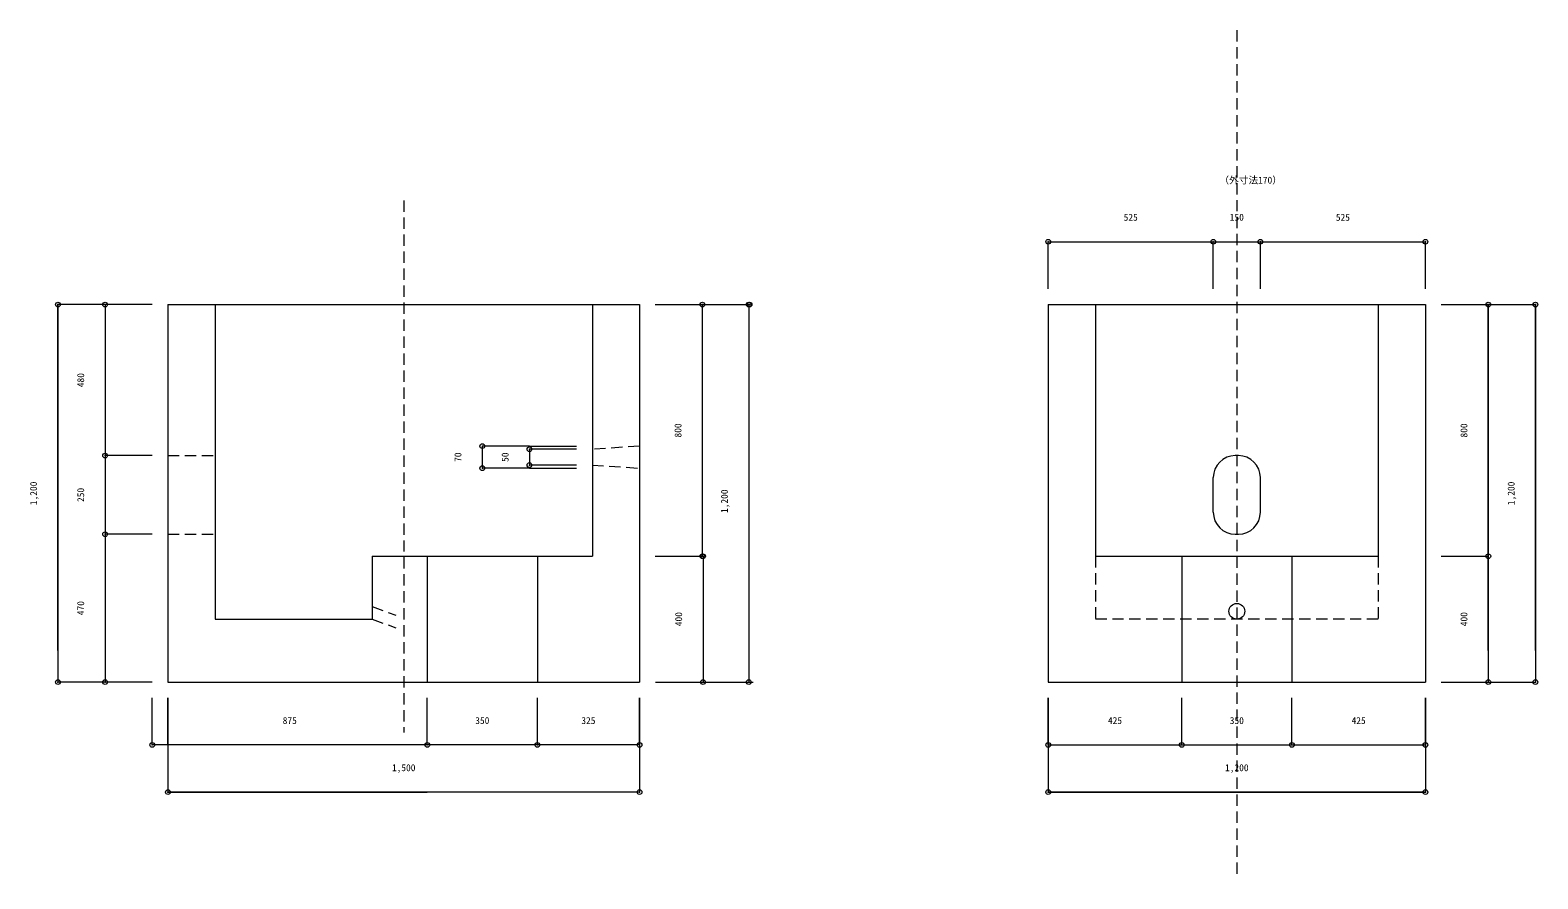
# Model space of a CAD drawing. Units: millimetres, scale not verified. Extents: x -5968 to 20773, y -4228 to 4228.
# Drawn here: x 15978 to 20773, y -2421 to 277 of the extents above; entities that cross this region are included whole.
import ezdxf
from ezdxf.enums import TextEntityAlignment as Align

# ---------------------------------------------------------------- set-up
doc = ezdxf.new("R2010")
doc.units = ezdxf.units.MM
doc.header["$LTSCALE"] = 30
doc.header["$PDMODE"] = 32
doc.header["$PDSIZE"] = 15
doc.linetypes.add('DASHED1', pattern=[1.8, 1.2, -0.6])
doc.layers.add('0-1_上床版ブロック', color=4, linetype='Continuous', lineweight=9)
doc.styles.add('ＭＳ ゴシック', font='')
doc.styles.get('ＭＳ ゴシック').set_extended_font_data('MS Gothic')

msp = doc.modelspace()

# ---------------------------------------------------------------- linework, layer by layer
at = {"layer": '0-1_上床版ブロック', "linetype": 'DASHED1'}
for p, q in [((19815.95, 277.17), (19815.95, -2421.12)), ((17165.95, -264.88), (17165.95, -1955.5)), ((17915.95, -1045.44), (17765.95, -1055.44)), ((16415.95, -1075.44), (16565.95, -1075.44)), ((17765.95, -1105.44), (17915.95, -1115.44)), ((16415.95, -1325.44), (16565.95, -1325.44)), ((19365.95, -1395.44), (19365.95, -1595.44)), ((17065.95, -1555.44), (17140.95, -1582.74)), ((17065.95, -1595.44), (17140.95, -1622.74))]:
    msp.add_line(p, q, dxfattribs=at)
at = {"layer": '0-1_上床版ブロック'}
for p, q in [((19215.95, -395.44), (19365.95, -395.44)), ((19215.95, -545.44), (19215.95, -395.44)), ((19215.95, -395.44), (19740.95, -395.44)), ((20415.95, -545.44), (20415.95, -395.44)), ((16065.95, -595.44), (16065.95, -1695.44)), ((16065.95, -1695.44), (16065.95, -595.44)), ((16215.95, -595.44), (16065.95, -595.44)), ((16065.95, -595.44), (16065.95, -1795.44)), ((16215.95, -595.44), (16215.95, -1695.44)), ((16215.95, -595.44), (16215.95, -1075.44)), ((16365.95, -595.44), (16215.95, -595.44)), ((18263.58, -595.44), (18263.58, -1795.44)), ((20465.95, -595.44), (20615.95, -595.44)), ((20615.95, -595.44), (20615.95, -1695.44)), ((20615.95, -595.44), (20765.95, -595.44)), ((20765.95, -595.44), (20765.95, -1695.44)), ((20765.95, -1695.44), (20765.95, -595.44)), ((20765.95, -595.44), (20765.95, -1795.44)), ((17415.95, -1115.44), (17415.95, -1045.44)), ((17565.95, -1045.44), (17415.95, -1045.44)), ((17565.95, -1045.44), (17715.95, -1045.44)), ((17565.95, -1055.44), (17565.95, -1105.44)), ((17715.95, -1055.44), (17565.95, -1055.44)), ((17565.95, -1115.44), (17415.95, -1115.44)), ((17715.95, -1105.44), (17565.95, -1105.44)), ((17565.95, -1115.44), (17715.95, -1115.44)), ((16215.95, -1325.44), (16215.95, -1795.44)), ((18118.1, -1395.44), (18118.1, -1795.44)), ((20615.95, -1695.44), (20615.95, -1395.44)), ((20615.95, -1395.44), (20615.95, -1795.44)), ((16215.95, -1795.44), (16065.95, -1795.44)), ((16365.95, -1795.44), (16215.95, -1795.44)), ((20465.95, -1795.44), (20615.95, -1795.44)), ((20615.95, -1795.44), (20765.95, -1795.44)), ((16365.95, -1995.44), (16365.95, -1845.44)), ((16415.95, -1845.44), (16415.95, -1995.44)), ((16415.95, -1845.44), (16415.95, -2145.44)), ((16415.95, -1995.44), (16415.95, -1845.44)), ((16415.95, -1995.44), (16415.95, -1845.44)), ((17240.95, -1995.44), (17240.95, -1845.44)), ((17590.95, -1995.44), (17590.95, -1845.44)), ((17915.95, -1845.44), (17915.95, -1995.44)), ((17915.95, -1845.44), (17915.95, -2145.44)), ((17915.95, -1995.44), (17915.95, -1845.44)), ((17915.95, -1995.44), (17915.95, -1845.44)), ((17915.95, -1995.44), (17915.95, -1845.44)), ((19215.95, -1845.44), (19215.95, -1995.44)), ((19215.95, -1995.44), (19215.95, -1845.44)), ((19215.95, -1995.44), (19215.95, -1845.44)), ((19215.95, -1995.44), (19215.95, -1845.44)), ((19640.95, -1995.44), (19640.95, -1845.44)), ((19990.95, -1995.44), (19990.95, -1845.44)), ((20415.95, -1845.44), (20415.95, -1995.44)), ((20415.95, -1995.44), (20415.95, -1845.44)), ((20415.95, -1995.44), (20415.95, -1845.44)), ((20415.95, -1995.44), (20415.95, -1845.44)), ((17240.95, -1995.44), (16365.95, -1995.44)), ((17590.95, -1995.44), (17240.95, -1995.44)), ((17915.95, -1995.44), (17590.95, -1995.44)), ((19215.95, -1995.44), (19215.95, -2145.44)), ((19215.95, -1995.44), (19640.95, -1995.44)), ((19640.95, -1995.44), (19990.95, -1995.44)), ((19990.95, -1995.44), (20415.95, -1995.44)), ((20415.95, -1995.44), (20415.95, -2145.44)), ((16415.95, -2145.44), (17240.95, -2145.44)), ((17915.95, -2145.44), (16415.95, -2145.44)), ((19215.95, -2145.44), (20415.95, -2145.44)), ((20415.95, -2145.44), (19215.95, -2145.44))]:
    msp.add_line(p, q, dxfattribs=at)
at = {"layer": '0-1_上床版ブロック', "color": 3}
for p, q in [((16415.95, -595.44), (17915.95, -595.44)), ((16415.95, -595.44), (16415.95, -1795.44)), ((17765.95, -595.44), (17765.95, -1395.44)), ((17915.95, -595.44), (17915.95, -1795.44)), ((19215.95, -595.44), (20415.95, -595.44)), ((20265.95, -595.44), (20265.95, -1395.44)), ((20415.95, -595.44), (20415.95, -1795.44)), ((19820.95, -1075.44), (19810.95, -1075.44)), ((19740.95, -1255.44), (19740.95, -1145.44)), ((19890.95, -1255.44), (19890.95, -1145.44)), ((19810.95, -1325.44), (19820.95, -1325.44)), ((17065.95, -1395.44), (17065.95, -1595.44)), ((17065.95, -1395.44), (17240.95, -1395.44)), ((17240.95, -1395.44), (17590.95, -1395.44)), ((17240.95, -1395.44), (17240.95, -1795.44)), ((17590.95, -1395.44), (17765.95, -1395.44)), ((17590.95, -1395.44), (17590.95, -1795.44)), ((19365.95, -1395.44), (20265.95, -1395.44)), ((19640.95, -1395.44), (19640.95, -1795.44)), ((19990.95, -1395.44), (19990.95, -1795.44)), ((16415.95, -1795.44), (17240.95, -1795.44)), ((17240.95, -1795.44), (17590.95, -1795.44)), ((17590.95, -1795.44), (17915.95, -1795.44)), ((17966.72, -1795.44), (18277.81, -1795.44))]:
    msp.add_line(p, q, dxfattribs=at)
at = {"layer": '0-1_上床版ブロック'}
for points in [[(19740.95, -545.44), (19740.95, -395.44), (19890.95, -395.44)], [(19890.95, -545.44), (19890.95, -395.44), (20415.95, -395.44)], [(17965.95, -1395.44), (18115.95, -1395.44), (18115.95, -595.44)], [(17965.95, -595.44), (18115.95, -595.44), (18265.95, -595.44)], [(20465.95, -1395.44), (20615.95, -1395.44), (20615.95, -595.44)], [(16365.95, -1075.44), (16215.95, -1075.44), (16215.95, -1325.44)], [(16365.95, -1325.44), (16215.95, -1325.44), (16215.95, -1695.44)]]:
    msp.add_lwpolyline(points, dxfattribs=at)
at = {"layer": '0-1_上床版ブロック', "color": 3}
for points in [[(16565.95, -595.44), (16565.95, -1595.44), (17065.95, -1595.44)], [(19215.95, -595.44), (19215.95, -1795.44), (20415.95, -1795.44)], [(19365.95, -595.44), (19365.95, -1373.66), (19365.95, -1395.44)]]:
    msp.add_lwpolyline(points, dxfattribs=at)
at = {"layer": '0-1_上床版ブロック', "linetype": 'DASHED1'}
msp.add_lwpolyline([(20265.95, -1395.44), (20265.95, -1595.44), (19365.95, -1595.44)], dxfattribs=at)
at = {"layer": '0-1_上床版ブロック', "color": 3}
msp.add_circle((19815.95, -1570.44), 25, dxfattribs=at)
for centre, start, end in [((19810.95, -1145.44), 90, 180), ((19820.95, -1145.44), 0, 90), ((19810.95, -1255.44), 180, 270), ((19820.95, -1255.44), 270, 0)]:
    msp.add_arc(centre, 70, start, end, dxfattribs=at)
at = {"layer": '0-1_上床版ブロック'}
for p in [(19215.95, -395.44), (19740.95, -395.44), (19890.95, -395.44), (20415.95, -395.44), (16065.95, -595.44), (16215.95, -595.44), (18115.95, -595.44), (18263.58, -595.44), (18265.95, -595.44), (20615.95, -595.44), (20765.95, -595.44), (17415.95, -1045.44), (17565.95, -1055.44), (16215.95, -1075.44), (17565.95, -1105.44), (17415.95, -1115.44), (16215.95, -1325.44), (18115.95, -1395.44), (18118.1, -1395.44), (20615.95, -1395.44), (16065.95, -1795.44), (16215.95, -1795.44), (18118.1, -1795.44), (18263.58, -1795.44), (20615.95, -1795.44), (20765.95, -1795.44), (16365.95, -1995.44), (17240.95, -1995.44), (17590.95, -1995.44), (17915.95, -1995.44), (19215.95, -1995.44), (19640.95, -1995.44), (19990.95, -1995.44), (20415.95, -1995.44), (16415.95, -2145.44), (17915.95, -2145.44), (19215.95, -2145.44), (20415.95, -2145.44)]:
    msp.add_point(p, dxfattribs=at)

# ---------------------------------------------------------------- texts
at = {"layer": '0-1_上床版ブロック', "style": 'ＭＳ ゴシック'}
for s, p in [('（外寸法170）', (19760.55, -217.24)), ('525', (19455.95, -335.44)), ('150', (19793.45, -335.44)), ('525', (20130.95, -335.44)), ('875', (16780.95, -1935.44)), ('350', (17393.45, -1935.44)), ('325', (17730.95, -1935.44)), ('425', (19405.95, -1935.44)), ('350', (19793.45, -1935.44)), ('425', (20180.95, -1935.44)), ('1,500', (17128.45, -2085.44)), ('1,200', (19778.45, -2085.44))]:
    msp.add_text(s, height=21.99, dxfattribs=at).set_placement(p, align=Align.BOTTOM_LEFT)
for s, p in [('480', (16155.95, -857.94)), ('800', (18055.95, -1017.94)), ('800', (20555.95, -1017.94)), ('70', (17355.95, -1095.44)), ('50', (17505.95, -1095.44)), ('1,200', (16005.95, -1232.94)), ('250', (16155.95, -1222.94)), ('1,200', (18203.58, -1257.94)), ('1,200', (20705.95, -1232.94)), ('470', (16155.95, -1582.94)), ('400', (18058.1, -1617.94)), ('400', (20555.95, -1617.94))]:
    msp.add_text(s, height=21.99, rotation=90, dxfattribs=at).set_placement(p, align=Align.BOTTOM_LEFT)

doc.saveas('drawing.dxf')
